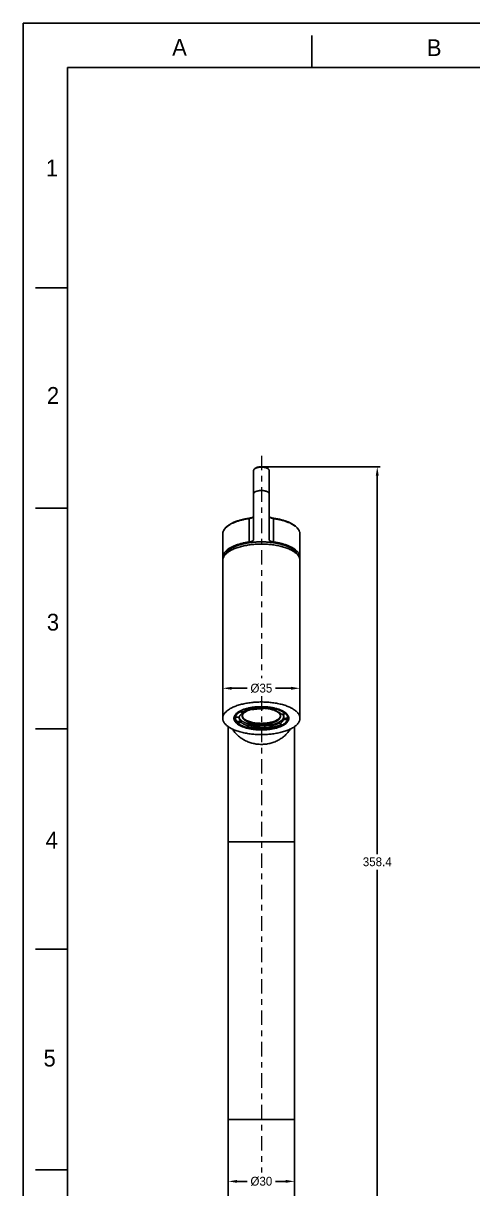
# Model space of a CAD drawing. Extents: x 14141 to 14735, y -16276 to -15436.
# Drawn here: x 14141 to 14344, y -15965 to -15436 of the extents above; entities that cross this region are included whole.
import ezdxf

# ---------------------------------------------------------------- set-up
doc = ezdxf.new("R2010")
doc.units = 0
doc.header["$MEASUREMENT"] = 0
doc.linetypes.add('CENTER', pattern=[47.5, 22, -8.5, 8.5, -8.5])
doc.linetypes.add('CENTER2', pattern=[28.575, 19.05, -3.175, 3.175, -3.175])
doc.layers.get('0').update_dxf_attribs({"linetype": 'CONTINUOUS'})
doc.layers.get('Defpoints').update_dxf_attribs({"linetype": 'CONTINUOUS'})
for name, color, linetype in [('CENTER', 1, 'CENTER2'), ('DIM', 3, 'CONTINUOUS'), ('FORM', 7, 'CONTINUOUS')]:
    doc.layers.add(name, color=color, linetype=linetype)
doc.styles.get("Standard").update_dxf_attribs({"font": 'Gulim.ttf'})
doc.dimstyles.new('A4', dxfattribs={"dimtxt": 4, "dimasz": 3.5, "dimexe": 0.7, "dimexo": 0.625, "dimgap": 0.5, "dimtad": 1, "dimdec": 1, "dimdsep": 46, "dimtxsty": 'Standard', "dimcen": 2.5, "dimclrd": 5, "dimclre": 5, "dimclrt": 7, "dimadec": 3, "dimazin": 2, "dimtfac": 1, "dimtdec": 1, "dimtmove": 0, "dimatfit": 3, "dimfxl": 1.25, "dimarcsym": 0})
doc.dimstyles.new('사본(2) STANDARD', dxfattribs={"dimscale": 0, "dimtxt": 4, "dimasz": 4, "dimexe": 1.25, "dimexo": 0.625, "dimgap": 1.5, "dimtad": 3, "dimtih": 1, "dimtoh": 1, "dimdec": 1, "dimzin": 9, "dimdsep": 46, "dimtxsty": 'Standard', "dimcen": 0, "dimclrd": 3, "dimclre": 3, "dimclrt": 4, "dimadec": 0, "dimazin": 0, "dimtfac": 1, "dimtdec": 1, "dimtmove": 0, "dimatfit": 3, "dimfxl": 1.25, "dimtfill": 1, "dimtolj": 1, "dimtzin": 0, "dimarcsym": 0})

# ---------------------------------------------------------------- blocks, each defined once
blk = doc.blocks.new('*D21')
at = {"layer": 'Defpoints', "color": 0, "transparency": 16777216}
for p in [(14233.45, -15946.4), (14263.45, -15961.39), (14263.45, -15961.39)]:
    blk.add_point(p, dxfattribs=at)
at = {"layer": 'DIM', "color": 3, "lineweight": -2, "transparency": 16777216}
for p, q in [((14233.45, -15947.02), (14233.45, -15962.09)), ((14237.45, -15961.39), (14241.99, -15961.39)), ((14259.45, -15961.39), (14254.91, -15961.39)), ((14263.45, -15962.01), (14263.45, -15962.09))]:
    blk.add_line(p, q, dxfattribs=at)
at = {"layer": 'DIM', "color": 3, "transparency": 16777216}
for points in [[(14237.45, -15960.72), (14237.45, -15962.05), (14233.45, -15961.39)], [(14259.45, -15960.72), (14259.45, -15962.05), (14263.45, -15961.39)]]:
    blk.add_solid(points, dxfattribs=at)
at = {"layer": 'DIM', "color": 4, "transparency": 16777216, "insert": (14248.45, -15961.39), "char_height": 4, "attachment_point": 5}
blk.add_mtext('%%C30', dxfattribs=at)
blk = doc.blocks.new('*D24')
at = {"layer": 'Defpoints', "color": 0, "transparency": 16777216}
for p in [(14265.95, -15737.73), (14230.95, -15751.34), (14265.95, -15751.34)]:
    blk.add_point(p, dxfattribs=at)
at = {"layer": 'DIM', "color": 3, "lineweight": -2, "transparency": 16777216}
for p, q in [((14230.95, -15750.71), (14230.95, -15737.03)), ((14234.95, -15737.73), (14241.99, -15737.73)), ((14261.95, -15737.73), (14254.91, -15737.73)), ((14265.95, -15750.71), (14265.95, -15737.03))]:
    blk.add_line(p, q, dxfattribs=at)
at = {"layer": 'DIM', "color": 3, "transparency": 16777216}
for points in [[(14234.95, -15737.07), (14234.95, -15738.4), (14230.95, -15737.73)], [(14261.95, -15737.07), (14261.95, -15738.4), (14265.95, -15737.73)]]:
    blk.add_solid(points, dxfattribs=at)
at = {"layer": 'DIM', "color": 4, "transparency": 16777216, "insert": (14248.45, -15737.73), "char_height": 4, "attachment_point": 5}
blk.add_mtext('%%C35', dxfattribs=at)
blk = doc.blocks.new('*D25')
at = {"layer": 'Defpoints', "color": 0, "transparency": 16777216}
for p in [(14248.45, -15637.26), (14300.99, -15637.26), (14270.45, -15995.64)]:
    blk.add_point(p, dxfattribs=at)
at = {"layer": 'DIM', "color": 3, "lineweight": -2, "transparency": 16777216}
for p, q in [((14249.07, -15637.26), (14302.24, -15637.26)), ((14300.99, -15641.26), (14300.99, -15812.9)), ((14300.99, -15991.64), (14300.99, -15820.01)), ((14271.07, -15995.64), (14302.24, -15995.64))]:
    blk.add_line(p, q, dxfattribs=at)
at = {"layer": 'DIM', "color": 3, "transparency": 16777216}
for points in [[(14300.32, -15641.26), (14301.66, -15641.26), (14300.99, -15637.26)], [(14300.32, -15991.64), (14301.66, -15991.64), (14300.99, -15995.64)]]:
    blk.add_solid(points, dxfattribs=at)
at = {"layer": 'DIM', "color": 4, "transparency": 16777216, "insert": (14300.99, -15816.45), "char_height": 4, "attachment_point": 5, "bg_fill": 3, "box_fill_scale": 1.25, "bg_fill_color": 256, "bg_fill_true_color": 13158600, "bg_fill_transparency": 0}
blk.add_mtext('\\A1;358.4', dxfattribs=at)

msp = doc.modelspace()

# ---------------------------------------------------------------- linework, layer by layer
msp.add_line((14233.45, -15807.37), (14263.45, -15807.37))
at = {"lineweight": -3}
for points, knots in [([(14244.95, -15638.91), (14244.95, -15638.88), (14244.95, -15638.85), (14244.96, -15638.82), (14244.98, -15638.56), (14245.12, -15638.33), (14245.33, -15638.14), (14245.36, -15638.11), (14245.39, -15638.08), (14245.43, -15638.05), (14245.63, -15637.89), (14245.89, -15637.75), (14246.19, -15637.63), (14246.86, -15637.37), (14247.72, -15637.25), (14248.6, -15637.26), (14249.49, -15637.28), (14250.32, -15637.44), (14250.94, -15637.73), (14251.14, -15637.82), (14251.32, -15637.93), (14251.47, -15638.05), (14251.56, -15638.12), (14251.64, -15638.2), (14251.71, -15638.29), (14251.79, -15638.38), (14251.85, -15638.49), (14251.89, -15638.6)], [0, 0, 0, 0, 0.16584, 0.16584, 0.16584, 1.496727, 1.496727, 1.496727, 1.707621, 1.707621, 1.707621, 2.888701, 2.888701, 2.888701, 5.57213, 5.57213, 5.57213, 8.258951, 8.258951, 8.258951, 9.122989, 9.122989, 9.122989, 9.656435, 9.656435, 9.656435, 10.262835, 10.262835, 10.262835, 10.262835]), ([(14230.95, -15667.76), (14230.96, -15665.7), (14232.86, -15663.79), (14236.03, -15662.42), (14237.99, -15661.57), (14240.37, -15660.95), (14242.95, -15660.58)], [0.034055, 0.034055, 0.034055, 0.034055, 13.848597, 13.848597, 13.848597, 22.281428, 22.281428, 22.281428, 22.281428]), ([(14242.95, -15660.58), (14243.06, -15660.57), (14243.16, -15660.55), (14243.26, -15660.53), (14243.41, -15660.5), (14243.55, -15660.47), (14243.68, -15660.43), (14243.84, -15660.39), (14243.98, -15660.34), (14244.11, -15660.29), (14244.25, -15660.23), (14244.38, -15660.17), (14244.49, -15660.1), (14244.56, -15660.06), (14244.63, -15660.02), (14244.68, -15659.97), (14244.72, -15659.94), (14244.75, -15659.91), (14244.78, -15659.89), (14244.85, -15659.81), (14244.9, -15659.74), (14244.92, -15659.68), (14244.94, -15659.64), (14244.95, -15659.6), (14244.95, -15659.56)], [0.063914, 0.063914, 0.063914, 0.063914, 0.390969, 0.390969, 0.390969, 0.885879, 0.885879, 0.885879, 1.442075, 1.442075, 1.442075, 2.065172, 2.065172, 2.065172, 2.467528, 2.467528, 2.467528, 2.737666, 2.737666, 2.737666, 3.424639, 3.424639, 3.424639, 3.95934, 3.95934, 3.95934, 3.95934]), ([(14244.97, -15659.85), (14244.97, -15659.85), (14244.88, -15659.93), (14244.66, -15660.1), (14244.25, -15660.3), (14243.82, -15660.44), (14243.4, -15660.54), (14243.13, -15660.59), (14243, -15660.61)], [1.181147, 1.181147, 1.181147, 1.181147, 1.181453, 1.772179, 2.362906, 2.953632, 3.544358, 4.135085, 4.135085, 4.135085, 4.135085]), ([(14253.9, -15660.61), (14253.82, -15660.6), (14253.63, -15660.57), (14253.35, -15660.51), (14253.05, -15660.43), (14252.74, -15660.33), (14252.43, -15660.2), (14252.16, -15660.04), (14252.01, -15659.92), (14251.95, -15659.87)], [0, 0, 0, 0, 0.458868, 0.917736, 1.376604, 1.835472, 2.29434, 2.753209, 3.112522, 3.112522, 3.112522, 3.112522]), ([(14251.97, -15659.71), (14251.99, -15659.77), (14252.06, -15659.93), (14252.29, -15660.17), (14252.73, -15660.43), (14253.32, -15660.64), (14253.77, -15660.73), (14254, -15660.76)], [-3.398028, -3.398028, -3.398028, -3.398028, -3.01603, -2.262022, -1.508015, -0.754007, 0, 0, 0, 0]), ([(14251.99, -15659.72), (14252.01, -15659.76), (14252.05, -15659.81), (14252.1, -15659.87), (14252.13, -15659.9), (14252.17, -15659.93), (14252.21, -15659.97), (14252.24, -15659.99), (14252.28, -15660.02), (14252.32, -15660.05), (14252.4, -15660.1), (14252.49, -15660.15), (14252.59, -15660.2), (14252.68, -15660.25), (14252.78, -15660.29), (14252.89, -15660.33), (14252.99, -15660.36), (14253.09, -15660.4), (14253.2, -15660.43), (14253.29, -15660.46), (14253.39, -15660.48), (14253.5, -15660.5), (14253.59, -15660.52), (14253.69, -15660.54), (14253.79, -15660.56), (14253.84, -15660.57), (14253.89, -15660.58), (14253.95, -15660.58)], [0.713865, 0.713865, 0.713865, 0.713865, 1.226502, 1.226502, 1.226502, 1.533404, 1.533404, 1.533404, 1.780933, 1.780933, 1.780933, 2.274043, 2.274043, 2.274043, 2.714771, 2.714771, 2.714771, 3.109925, 3.109925, 3.109925, 3.465072, 3.465072, 3.465072, 3.785341, 3.785341, 3.785341, 3.955823, 3.955823, 3.955823, 3.955823]), ([(14253.95, -15660.58), (14256.41, -15660.93), (14258.68, -15661.51), (14260.59, -15662.3), (14263.04, -15663.31), (14264.78, -15664.64), (14265.53, -15666.12)], [5.929591, 5.929591, 5.929591, 5.929591, 13.964381, 13.964381, 13.964381, 24.423995, 24.423995, 24.423995, 24.423995]), ([(14248.4, -15746.11), (14248.36, -15746.11), (14248.33, -15746.11), (14248.29, -15746.11), (14245.03, -15746.12), (14241.91, -15746.69), (14239.65, -15747.67), (14238.84, -15748.02), (14238.15, -15748.42), (14237.62, -15748.85), (14236.72, -15749.57), (14236.3, -15750.32), (14236.3, -15751.07)], [39.233549, 39.233549, 39.233549, 39.233549, 39.352628, 39.352628, 39.352628, 49.278163, 49.278163, 49.278163, 52.812654, 52.812654, 52.812654, 58.783027, 58.783027, 58.783027, 58.783027]), ([(14260.6, -15751.07), (14260.6, -15751.05), (14260.6, -15751.03), (14260.6, -15751.01), (14260.58, -15750.28), (14260.15, -15749.55), (14259.28, -15748.85), (14258.7, -15748.38), (14257.93, -15747.95), (14257.02, -15747.57), (14254.74, -15746.64), (14251.65, -15746.11), (14248.45, -15746.11)], [58.962843, 58.962843, 58.962843, 58.962843, 59.123966, 59.123966, 59.123966, 64.929067, 64.929067, 64.929067, 68.792787, 68.792787, 68.792787, 78.553302, 78.553302, 78.553302, 78.553302]), ([(14236.63, -15750.44), (14236.61, -15750.38), (14236.59, -15750.33), (14236.56, -15750.27), (14236.52, -15750.16), (14236.48, -15750.05), (14236.45, -15749.93)], [18.3568499, 18.3568499, 18.3568499, 18.3568499, 18.6724942, 18.6724942, 18.6724942, 19.3089132, 19.3089132, 19.3089132, 19.3089132]), ([(14238.37, -15750.77), (14238.35, -15750.76), (14238.33, -15750.74), (14238.31, -15750.73), (14238.31, -15750.73)], [-16.141395, -16.141395, -16.141395, -16.141395, -16.0306992, -16.0197066, -16.0197066, -16.0197066, -16.0197066])]:
    msp.add_open_spline(points, degree=3, knots=knots, dxfattribs=at)
for points, weights, knots in [([(14251.95, -15638.91), (14251.95, -15637.43), (14248.45, -15637.43), (14244.95, -15637.43), (14244.95, -15638.91)], [1, 0.707106781123, 1, 0.707106781123, 1], [0.149139, 0.149139, 0.149139, 5.175687, 5.175687, 10.202235, 10.202235, 10.202235]), ([(14251.95, -15649.52), (14251.95, -15648.04), (14248.45, -15648.04), (14244.95, -15648.04), (14244.95, -15649.52)], [1, 0.707106781187, 1, 0.707106781187, 1], [0, 0, 0, 5.497787, 5.497787, 10.995574, 10.995574, 10.995574]), ([(14248.45, -15746.08), (14236, -15746.08), (14236, -15751.34), (14236, -15756.6), (14248.45, -15756.6)], [1, 0.707106781187, 1, 0.707106781187, 1], [-39.112829, -39.112829, -39.112829, -19.556414, -19.556414, 0, 0, 0]), ([(14248.45, -15756.6), (14260.9, -15756.6), (14260.9, -15751.34), (14260.9, -15746.08), (14248.45, -15746.08)], [1, 0.707106781187, 1, 0.707106781187, 1], [-39.112829, -39.112829, -39.112829, -19.556414, -19.556414, 0, 0, 0]), ([(14238.35, -15750.85), (14238.75, -15752.57), (14241.87, -15753.7), (14245.44, -15754.98), (14250.07, -15754.67)], [0.981290334229, 0.918350066727, 1, 0.907784738278, 1], [15.321169, 15.321169, 15.321169, 23.100831, 23.100831, 31.887165, 31.887165, 31.887165]), ([(14239.9, -15750.56), (14241.18, -15753.9), (14249.14, -15753.63), (14256.63, -15753.37), (14257.09, -15750.2)], [1, 0.734902857446, 1, 0.7468275701, 0.977223379706], [0, 0, 0, 12.907836, 12.907836, 25.235046, 25.235046, 25.235046]), ([(14257.11, -15750.43), (14257.11, -15753.81), (14249.14, -15754.08), (14241.18, -15754.35), (14239.9, -15751.02)], [1, 0.734902857446, 1, 0.734902857446, 1], [1.389908, 1.389908, 1.389908, 14.297744, 14.297744, 27.20558, 27.20558, 27.20558]), ([(14233.45, -15933.33), (14233.45, -15771.73), (14233.45, -15758.55), (14233.45, -15756.74), (14233.45, -15755.15)], [1, 0.853553390593, 0.853553390593, 0.853553390593, 0.85632000246], [0, 0, 0, 37.279221, 37.279221, 42.403128, 42.403128, 42.403128]), ([(14263.45, -15933.33), (14263.45, -15771.73), (14263.45, -15758.55), (14263.45, -15756.73), (14263.45, -15755.13)], [1, 0.853553390593, 0.853553390593, 0.853553390593, 0.856355967513], [0, 0, 0, 37.279221, 37.279221, 42.436325, 42.436325, 42.436325])]:
    msp.add_rational_spline(points, weights, degree=2, knots=knots, dxfattribs=at)
for points, degree in [([(14244.95, -15638.91), (14244.95, -15644.22), (14244.95, -15649.52)], 2), ([(14251.95, -15638.91), (14251.95, -15644.22), (14251.95, -15649.52)], 2), ([(14244.95, -15649.52), (14244.95, -15659.84), (14244.95, -15670.16)], 2), ([(14251.95, -15670.16), (14251.95, -15659.84), (14251.95, -15649.52)], 2), ([(14242.9, -15660.76), (14243.14, -15660.72), (14243.59, -15660.64), (14244.17, -15660.43), (14244.61, -15660.17), (14244.89, -15659.88), (14244.95, -15659.66), (14244.95, -15659.56)], 3), ([(14242.93, -15660.6), (14242.92, -15660.62), (14242.91, -15660.66), (14242.9, -15660.72), (14242.9, -15660.76)], 3), ([(14242.9, -15671.36), (14242.9, -15666.06), (14242.9, -15660.76)], 2), ([(14253.97, -15660.6), (14253.98, -15660.62), (14253.99, -15660.66), (14254, -15660.73), (14254, -15660.76)], 3), ([(14254, -15660.76), (14254, -15666.06), (14254, -15671.36)], 2), ([(14230.95, -15678.38), (14230.95, -15673.07), (14230.95, -15667.76)], 2), ([(14249.62, -15671.34), (14248.45, -15671.34), (14247.28, -15671.34)], 2), ([(14265.95, -15667.77), (14265.95, -15673.08), (14265.95, -15678.38)], 2), ([(14230.95, -15751.34), (14230.95, -15715.54), (14230.95, -15679.74)], 2), ([(14265.95, -15679.74), (14265.95, -15715.54), (14265.95, -15751.34)], 2), ([(14243.47, -15746.55), (14243.47, -15746.67), (14243.47, -15746.8)], 2), ([(14244.47, -15747.39), (14243.97, -15747.09), (14243.47, -15746.8)], 2), ([(14246.56, -15746.4), (14246.56, -15746.28), (14246.56, -15746.17)], 2), ([(14246.83, -15747.1), (14246.83, -15746.97), (14246.83, -15746.84)], 2), ([(14249.79, -15746.36), (14249.53, -15746.71), (14249.28, -15747.06)], 2), ([(14249.28, -15747.06), (14249.28, -15746.93), (14249.28, -15746.79)], 2), ([(14249.79, -15746.36), (14249.79, -15746.25), (14249.79, -15746.14)], 2), ([(14236.3, -15751.07), (14236.3, -15750.63), (14236.3, -15750.19)], 2), ([(14236.6, -15750.44), (14236.6, -15750.21), (14236.6, -15749.98)], 2), ([(14236.65, -15750.44), (14236.65, -15750.66), (14236.65, -15750.89)], 2), ([(14238.37, -15750.82), (14237.51, -15750.86), (14236.65, -15750.89)], 2), ([(14238.37, -15750.77), (14238.37, -15750.8), (14238.37, -15750.82)], 2), ([(14238.92, -15748.36), (14238.92, -15748.19), (14238.92, -15748.02)], 2), ([(14238.92, -15748.36), (14239.51, -15748.63), (14240.1, -15748.9)], 2), ([(14239.03, -15747.96), (14239.57, -15748.2), (14240.1, -15748.44)], 2), ([(14239.79, -15750.43), (14239.79, -15750.21), (14239.79, -15749.98)], 2), ([(14239.9, -15750.56), (14239.9, -15750.79), (14239.9, -15751.02)], 2), ([(14240.1, -15748.44), (14240.1, -15748.67), (14240.1, -15748.9)], 2), ([(14254.55, -15747.46), (14254.84, -15747.19), (14255.13, -15746.92)], 2), ([(14254.55, -15747.91), (14254.91, -15747.58), (14255.27, -15747.24)], 2), ([(14254.55, -15747.46), (14254.55, -15747.68), (14254.55, -15747.91)], 2), ([(14255.27, -15746.98), (14255.27, -15747.11), (14255.27, -15747.24)], 2), ([(14257.11, -15749.98), (14257.11, -15750.21), (14257.11, -15750.43)], 2), ([(14259.32, -15749.34), (14258.47, -15749.42), (14257.63, -15749.51)], 2), ([(14258.53, -15751.4), (14259.39, -15751.37), (14260.25, -15751.33)], 2), ([(14258.53, -15751.4), (14258.53, -15751.63), (14258.53, -15751.85)], 2), ([(14258.53, -15751.85), (14259.39, -15751.82), (14260.25, -15751.79)], 2), ([(14258.6, -15750.43), (14258.6, -15750.66), (14258.6, -15750.88)], 2), ([(14259.32, -15749.34), (14259.32, -15749.11), (14259.32, -15748.89)], 2), ([(14260.25, -15751.33), (14260.25, -15751.56), (14260.25, -15751.79)], 2), ([(14260.38, -15750.15), (14260.35, -15750.24), (14260.31, -15750.33), (14260.28, -15750.42)], 3), ([(14260.3, -15749.99), (14260.3, -15750.44), (14260.3, -15750.88)], 2), ([(14260.45, -15749.93), (14260.43, -15749.99), (14260.41, -15750.05), (14260.39, -15750.11)], 3), ([(14260.6, -15750.24), (14260.6, -15750.65), (14260.6, -15751.07)], 2), ([(14237.58, -15752.88), (14238.43, -15752.8), (14239.27, -15752.72)], 2), ([(14237.58, -15753.34), (14237.58, -15753.11), (14237.58, -15752.88)], 2), ([(14237.58, -15753.34), (14238.43, -15753.25), (14239.27, -15753.17)], 2), ([(14239.27, -15753.17), (14239.27, -15752.94), (14239.27, -15752.72)], 2), ([(14242.35, -15754.77), (14241.99, -15755.1), (14241.63, -15755.43)], 2), ([(14242.35, -15754.77), (14242.35, -15754.54), (14242.35, -15754.31)], 2), ([(14247.11, -15755.86), (14247.37, -15755.51), (14247.62, -15755.16)], 2), ([(14247.11, -15756.31), (14247.37, -15755.96), (14247.62, -15755.61)], 2), ([(14247.11, -15756.31), (14247.11, -15756.09), (14247.11, -15755.86)], 2), ([(14247.62, -15755.61), (14247.62, -15755.39), (14247.62, -15755.16)], 2), ([(14250.07, -15754.67), (14250.07, -15755.12), (14250.07, -15755.57)], 2), ([(14252.43, -15754.83), (14252.93, -15755.13), (14253.43, -15755.43)], 2), ([(14252.43, -15754.83), (14252.43, -15755.06), (14252.43, -15755.28)], 2), ([(14252.43, -15755.28), (14252.93, -15755.58), (14253.43, -15755.88)], 2), ([(14253.43, -15755.43), (14253.43, -15755.65), (14253.43, -15755.88)], 2), ([(14256.79, -15753.78), (14256.79, -15753.55), (14256.79, -15753.33)], 2), ([(14257.98, -15754.32), (14257.39, -15754.05), (14256.79, -15753.78)], 2), ([(14233.45, -15989.44), (14233.45, -15961.39), (14233.45, -15933.33)], 2), ([(14263.45, -15933.33), (14263.45, -15961.39), (14263.45, -15989.44)], 2)]:
    msp.add_open_spline(points, degree=degree, dxfattribs=at)
for points, weights in [([(14230.97, -15667.37), (14231.6, -15662.35), (14242.9, -15660.76)], [0.934529388662, 0.799085597898, 1]), ([(14242.96, -15660.61), (14238.11, -15661.3), (14234.94, -15663)], [0.999137627944, 0.900592390707, 0.883551321923]), ([(14253.96, -15660.62), (14253.93, -15660.61), (14253.9, -15660.61)], [0.998671597748, 0.999333922292, 1]), ([(14263.85, -15664.26), (14260.7, -15661.59), (14253.99, -15660.62)], [0.883371685026, 0.86823287264, 0.998040256652]), ([(14265.95, -15667.79), (14265.97, -15662.46), (14254, -15660.76)], [0.937520275243, 0.785230462073, 1]), ([(14242.9, -15671.36), (14230.95, -15673.05), (14230.95, -15678.38)], [1, 0.811502671201, 1]), ([(14248.45, -15672.34), (14230.95, -15672.34), (14230.95, -15679.74)], [1, 0.707106781187, 1]), ([(14231.96, -15677.26), (14234.05, -15671.73), (14247.28, -15671.34)], [0.976935788637, 0.774122226833, 1]), ([(14244.95, -15670.16), (14244.95, -15671.08), (14242.9, -15671.36)], [1, 0.811502671201, 1]), ([(14265.95, -15679.74), (14265.95, -15672.34), (14248.45, -15672.34)], [1, 0.707106781187, 1]), ([(14249.62, -15671.34), (14262.85, -15671.73), (14264.94, -15677.26)], [1, 0.774122226835, 0.976935788636]), ([(14254, -15671.36), (14251.95, -15671.08), (14251.95, -15670.16)], [1, 0.811502671201, 1]), ([(14265.95, -15678.38), (14265.95, -15673.05), (14254, -15671.36)], [1, 0.811502671201, 1]), ([(14230.95, -15678.38), (14230.95, -15678.72), (14231.02, -15679.06)], [1, 0.981278122517, 0.964949668125]), ([(14265.88, -15679.06), (14265.95, -15678.72), (14265.95, -15678.38)], [0.964949668128, 0.981278122519, 1]), ([(14230.95, -15751.34), (14230.95, -15743.94), (14248.45, -15743.94)], [1, 0.707106781187, 1]), ([(14243.47, -15746.8), (14244.95, -15746.51), (14246.56, -15746.4)], [1, 0.990658018638, 1]), ([(14246.56, -15746.4), (14248.17, -15746.29), (14249.79, -15746.36)], [1, 0.990658018638, 1]), ([(14248.45, -15743.94), (14265.95, -15743.94), (14265.95, -15751.34)], [1, 0.707106781187, 1]), ([(14249.28, -15746.61), (14252.2, -15746.71), (14254.55, -15747.46)], [1, 0.960745265825, 1]), ([(14249.3, -15746.79), (14255.93, -15747.07), (14257, -15749.85)], [0.940892344676, 0.768787917317, 1]), ([(14248.45, -15758.73), (14230.95, -15758.73), (14230.95, -15751.34)], [1, 0.707106781187, 1]), ([(14237.58, -15753.36), (14236.3, -15752.28), (14236.3, -15751.07)], [0.87597852404, 0.910722200913, 0.9992949034]), ([(14236.48, -15749.91), (14236.53, -15750.06), (14236.6, -15750.2)], [0.974307096667, 0.970240484657, 0.966983941482]), ([(14236.62, -15749.7), (14236.6, -15749.84), (14236.6, -15749.98)], [0.980645190457, 0.989894375326, 1]), ([(14237.58, -15752.88), (14236.61, -15751.93), (14236.6, -15750.9)], [1, 0.979167550931, 0.999685784436]), ([(14236.62, -15750.23), (14236.62, -15750.25), (14236.63, -15750.27)], [0.966271795703, 0.965936267531, 0.965609833413]), ([(14236.65, -15750.89), (14236.94, -15749.49), (14238.92, -15748.36)], [1, 0.962806619785, 1]), ([(14236.67, -15750.52), (14236.68, -15750.56), (14236.69, -15750.61)], [0.979602309911, 0.978126798592, 0.97673596789]), ([(14236.71, -15750.66), (14236.75, -15750.77), (14236.8, -15750.88)], [0.975189513332, 0.971865042199, 0.969059518968]), ([(14238.3, -15750.88), (14238.3, -15750.77), (14238.31, -15750.66)], [1, 0.999199776757, 0.99910398959]), ([(14239.27, -15752.72), (14238.3, -15751.85), (14238.3, -15750.88)], [1, 0.975720226916, 1]), ([(14240.1, -15748.9), (14238.68, -15749.77), (14238.37, -15750.82)], [1, 0.970745824406, 1]), ([(14239.79, -15750.43), (14239.79, -15748.28), (14244.24, -15747.24)], [1, 0.813197284347, 0.889658474439]), ([(14239.9, -15751.02), (14239.79, -15750.73), (14239.79, -15750.43)], [1, 0.996781654027, 1]), ([(14239.81, -15750.2), (14239.83, -15750.39), (14239.9, -15750.56)], [0.998475314507, 0.998022106261, 1]), ([(14240.1, -15748.44), (14241.58, -15747.54), (14243.91, -15747.05)], [1, 0.965041051319, 0.992348635252]), ([(14246.83, -15747.1), (14245.61, -15747.19), (14244.47, -15747.39)], [1, 0.99265951474, 1]), ([(14249.28, -15747.06), (14248.05, -15747.02), (14246.83, -15747.1)], [1, 0.99265951474, 1]), ([(14265.95, -15751.34), (14265.95, -15758.73), (14248.45, -15758.73)], [1, 0.707106781187, 1]), ([(14250.07, -15754.67), (14257.74, -15754.14), (14258.54, -15750.88)], [1, 0.780323210236, 0.965351692181]), ([(14257.63, -15749.51), (14256.55, -15748.55), (14254.55, -15747.91)], [1, 0.970745824406, 1]), ([(14255.27, -15747.24), (14257.99, -15748.05), (14259.32, -15749.34)], [1, 0.962806619785, 1]), ([(14256.79, -15753.78), (14258.22, -15752.91), (14258.53, -15751.85)], [1, 0.970745824406, 1]), ([(14257, -15749.85), (14257.11, -15750.14), (14257.11, -15750.43)], [1, 0.996781654027, 1]), ([(14260.25, -15751.79), (14259.96, -15753.19), (14257.98, -15754.32)], [1, 0.962806619785, 1]), ([(14258.03, -15749.47), (14258.6, -15750.15), (14258.6, -15750.88)], [0.991216879007, 0.981476481818, 1]), ([(14258.6, -15750.43), (14258.6, -15749.93), (14258.32, -15749.44)], [1, 0.974799308033, 0.96337236379]), ([(14258.6, -15750.88), (14258.6, -15751.14), (14258.53, -15751.4)], [1, 0.99818192946, 1]), ([(14260.6, -15751.07), (14260.6, -15752.4), (14259.07, -15753.56)], [0.999709783597, 0.90314092812, 0.87037731343]), ([(14259.32, -15748.89), (14260.3, -15749.84), (14260.3, -15750.88)], [1, 0.979009249319, 1]), ([(14260.23, -15750.34), (14260.3, -15750.22), (14260.35, -15750.09)], [0.933269658359, 0.938804674126, 0.944923109996]), ([(14260.24, -15750.49), (14260.24, -15750.48), (14260.24, -15750.47)], [0.965756616794, 0.966490985596, 0.967231699174]), ([(14260.3, -15750.88), (14260.3, -15751.11), (14260.25, -15751.33)], [1, 0.998998754805, 1]), ([(14260.3, -15749.98), (14260.3, -15749.84), (14260.28, -15749.7)], [1, 0.993937057538, 0.988671364265]), ([(14235.38, -15756.25), (14239.68, -15763.18), (14248.45, -15763.18)], [0.869638511918, 0.805018748533, 1]), ([(14241.63, -15755.43), (14238.91, -15754.62), (14237.58, -15753.34)], [1, 0.962806619785, 1]), ([(14239.27, -15753.17), (14240.35, -15754.13), (14242.35, -15754.77)], [1, 0.970745824406, 1]), ([(14247.12, -15756.17), (14244.19, -15756.03), (14241.73, -15755.34)], [0.959025934167, 0.883563447025, 0.86209213875]), ([(14247.11, -15755.86), (14244.36, -15755.73), (14242.03, -15755.09)], [1, 0.971459790319, 0.995319849639]), ([(14247.62, -15755.16), (14244.7, -15755.06), (14242.35, -15754.31)], [1, 0.960745265825, 1]), ([(14250.34, -15756.28), (14248.73, -15756.39), (14247.11, -15756.31)], [1, 0.990658018638, 1]), ([(14247.62, -15755.61), (14248.85, -15755.66), (14250.07, -15755.57)], [1, 0.99265951474, 1]), ([(14248.45, -15763.18), (14257.24, -15763.18), (14261.54, -15756.23)], [1, 0.804669135085, 0.869871081022]), ([(14248.45, -15756.34), (14248.45, -15756.52), (14248.45, -15756.6)], [0.872353004341, 0.80108302094, 1]), ([(14250.07, -15755.57), (14251.29, -15755.49), (14252.43, -15755.28)], [1, 0.99265951474, 1]), ([(14253.43, -15755.88), (14251.95, -15756.17), (14250.34, -15756.28)], [1, 0.990658018638, 1]), ([(14256.79, -15753.33), (14255.13, -15754.34), (14252.43, -15754.83)], [1, 0.960745265825, 1]), ([(14253.43, -15755.43), (14255.83, -15754.96), (14257.53, -15754.1)], [1, 0.972741221264, 0.993282892657]), ([(14257.92, -15754.28), (14256.09, -15755.24), (14253.44, -15755.75)], [0.856054874347, 0.845087913601, 0.882202107818]), ([(14233.45, -15933.33), (14233.45, -15933.33), (14248.45, -15933.33)], [0.999999999994, 0.70710678119, 1]), ([(14263.45, -15933.33), (14263.45, -15933.33), (14248.45, -15933.33)], [0.999999999997, 0.707106781188, 1])]:
    msp.add_rational_spline(points, weights, degree=2, dxfattribs=at)
at = {"layer": 'CENTER', "color": 1, "linetype": 'CENTER', "lineweight": 13, "ltscale": 0.3}
for points in [[(14248.45, -15632.26), (14248.45, -15733.18)], [(14248.45, -15741.35), (14248.45, -15957.41)]]:
    msp.add_lwpolyline(points, dxfattribs=at)
at = {"layer": 'FORM', "color": 7, "linetype": 'Continuous'}
for p, q in [((14140.52, -15436.11), (14734.52, -15436.11)), ((14140.52, -15436.11), (14140.52, -16276.11)), ((14271.32, -15456.11), (14271.32, -15441.58)), ((14714.52, -15456.11), (14160.52, -15456.11)), ((14160.52, -15556.11), (14145.99, -15556.11)), ((14160.52, -15656.11), (14145.99, -15656.11)), ((14160.52, -15756.11), (14145.99, -15756.11)), ((14160.52, -15856.11), (14145.99, -15856.11)), ((14160.52, -15956.11), (14145.99, -15956.11))]:
    msp.add_line(p, q, dxfattribs=at)
at = {"layer": 'FORM', "linetype": 'Continuous'}
msp.add_line((14160.52, -16256.11), (14160.52, -15456.11), dxfattribs=at)

# ---------------------------------------------------------------- texts
at = {"layer": 'FORM', "char_height": 7.62, "attachment_point": 5}
for s, width, insert in [('A', 10, (14211.34, -15447)), ('B', 10, (14326.79, -15447.17)), ('1', 50, (14153.52, -15501.71)), ('2', 50, (14154, -15604.91)), ('3', 50, (14153.98, -15707.79)), ('4', 50, (14153.41, -15806.6)), ('5', 50, (14152.46, -15905.53))]:
    msp.add_mtext_dynamic_manual_height_columns(s, width=width, gutter_width=12.5, heights=[0], dxfattribs=dict(at, insert=insert))

# ---------------------------------------------------------------- dimensions: what is measured, and where the dimension line sits
at = {"layer": 'DIM'}
for base, p1, p2, picture, middle in [((14265.95, -15737.73), (14230.95, -15751.34), (14265.95, -15751.34), '*D24', (14248.45, -15737.73)), ((14263.45, -15961.39), (14233.45, -15946.4), (14263.45, -15961.39), '*D21', (14248.45, -15961.39))]:
    dim = msp.add_linear_dim(base=base, p1=p1, p2=p2, text='%%C<>', dimstyle='A4', override={"dimasz": 4, "dimgap": 1.5, "dimtad": 0, "dimclrd": 3, "dimclre": 3, "dimclrt": 4}, dxfattribs=at)
    dim.commit()
    dim.dimension.update_dxf_attribs({"geometry": picture, "text_midpoint": middle})

# ---------------------------------------------------------------- next in the draw order: dimensions: what is measured, and where the dimension line sits
dim = msp.add_linear_dim(base=(14300.99, -15637.26), p1=(14270.45, -15995.64), p2=(14248.45, -15637.26), angle=90, dimstyle='사본(2) STANDARD', override={"dimscale": 1, "dimtad": 0}, dxfattribs=at)
dim.commit()
dim.dimension.update_dxf_attribs({"geometry": '*D25', "text_midpoint": (14300.99, -15816.45)})

doc.saveas('drawing.dxf')
